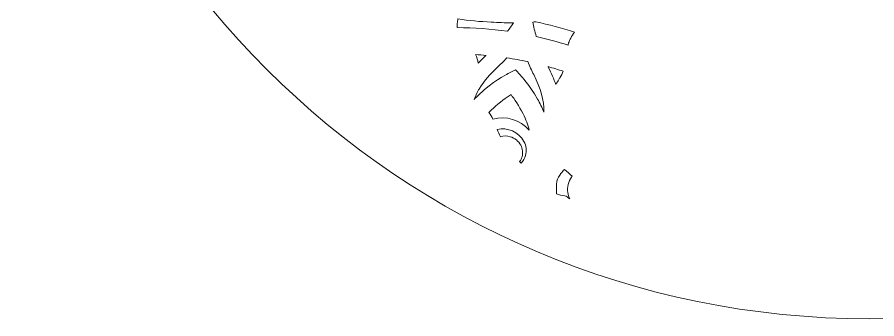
# Model space of a CAD drawing. Header units: millimetres. Extents: x -1844 to 2932, y -490 to 399.
# Drawn here: x 2042.7 to 2491.1, y -490.4 to -332.9 of the extents above; entities that cross this region are included whole.
import ezdxf

# ---------------------------------------------------------------- set-up
doc = ezdxf.new("R2010")
doc.units = ezdxf.units.MM
doc.header["$MEASUREMENT"] = 0
doc.layers.add('Layer 1', color=7, linetype='Continuous')

msp = doc.modelspace()

# ---------------------------------------------------------------- linework, layer by layer
at = {"layer": 'Layer 1', "lineweight": 0}
for points, knots in [([(2487.18, 398.64), (2241.69, 398.64), (2042.68, 199.63), (2042.68, -45.86), (2042.68, -291.35), (2241.69, -490.36), (2487.18, -490.36), (2732.67, -490.36), (2931.68, -291.35), (2931.68, -45.86), (2931.68, 199.63), (2732.67, 398.64), (2487.18, 398.64)], [0, 0, 0, 0, 1, 1, 1, 2, 2, 2, 3, 3, 3, 4, 4, 4, 4]), ([(2272.54, -334.17), (2272.58, -334.04), (2272.6, -333.9), (2272.62, -333.77), (2278.34, -334.64), (2284.13, -335.2), (2289.96, -335.46), (2293.65, -335.7), (2297.22, -335.82), (2300.66, -335.82), (2300.95, -335.82), (2301.24, -335.82), (2301.53, -335.81), (2300.59, -337.26), (2299.58, -338.75), (2298.47, -340.26), (2289.83, -339.04), (2281.06, -338.4), (2272.21, -338.33), (2272.05, -337.03), (2272.15, -335.65), (2272.54, -334.17)], [0, 0, 0, 0, 1, 1, 1, 2, 2, 2, 3, 3, 3, 4, 4, 4, 5, 5, 5, 6, 6, 6, 7, 7, 7, 7]), ([(2331.47, -343.81), (2331.07, -344.61), (2330.68, -345.43), (2330.3, -346.33), (2330.22, -346.52), (2330.16, -346.71), (2330.13, -346.91), (2330.1, -347.1), (2330.07, -347.28), (2330.05, -347.47), (2324.58, -345.73), (2319.06, -344.24), (2313.48, -342.99), (2312.72, -340.32), (2312.12, -337.78), (2311.66, -335.42), (2312.18, -335.38), (2312.7, -335.34), (2313.22, -335.29), (2320.03, -336.74), (2326.75, -338.54), (2333.38, -340.69), (2332.68, -341.66), (2332.03, -342.69), (2331.47, -343.81)], [0, 0, 0, 0, 1, 1, 1, 2, 2, 2, 3, 3, 3, 4, 4, 4, 5, 5, 5, 6, 6, 6, 7, 7, 7, 8, 8, 8, 8]), ([(2314.13, -375.6), (2309.98, -368.27), (2305.42, -363.38), (2305.23, -363.18), (2305.23, -363.18), (2302.61, -360.38), (2302.61, -360.38), (2302.61, -360.38), (2299.18, -362.1), (2299.18, -362.1), (2298.93, -362.22), (2292.94, -365.25), (2286.53, -370.67), (2284.52, -372.36), (2282.69, -374.1), (2281.04, -375.89), (2281.65, -374.17), (2282.41, -372.51), (2283.32, -370.89), (2283.77, -370.32), (2284.1, -369.75), (2284.34, -369.19), (2286.44, -365.89), (2289.22, -362.69), (2292.8, -359.41), (2294.66, -357.71), (2296.43, -355.93), (2298.12, -354.1), (2301.78, -354.65), (2305.41, -355.31), (2309.01, -356.08), (2309.96, -358.38), (2311, -360.64), (2312.15, -362.87), (2312.15, -362.87), (2312.15, -362.87), (2312.15, -362.87), (2315.82, -370.02), (2317.54, -376.2), (2317.46, -382.4), (2316.53, -380.16), (2315.42, -377.88), (2314.13, -375.6)], [0, 0, 0, 0, 1, 1, 1, 2, 2, 2, 3, 3, 3, 4, 4, 4, 5, 5, 5, 6, 6, 6, 7, 7, 7, 8, 8, 8, 9, 9, 9, 10, 10, 10, 11, 11, 11, 12, 12, 12, 13, 13, 13, 14, 14, 14, 14]), ([(2287.34, -352.81), (2287.23, -352.91), (2287.13, -353.01), (2287.02, -353.11), (2285.62, -354.39), (2284.34, -355.66), (2283.17, -356.91), (2282.91, -355.25), (2282.43, -353.77), (2281.7, -352.39), (2283.58, -352.5), (2285.46, -352.64), (2287.34, -352.81)], [0, 0, 0, 0, 1, 1, 1, 2, 2, 2, 3, 3, 3, 4, 4, 4, 4]), ([(2319.75, -358.96), (2319.71, -358.87), (2319.66, -358.78), (2319.62, -358.69), (2322.28, -359.43), (2324.93, -360.24), (2327.56, -361.11), (2327.08, -362.31), (2326.48, -363.45), (2325.74, -364.56), (2325.7, -364.62), (2325.67, -364.67), (2325.64, -364.72), (2325.14, -365.6), (2324.61, -366.44), (2324.05, -367.34), (2323.91, -367.57), (2323.76, -367.8), (2323.62, -368.04), (2322.67, -365.18), (2321.4, -362.17), (2319.75, -358.96)], [0, 0, 0, 0, 1, 1, 1, 2, 2, 2, 3, 3, 3, 4, 4, 4, 5, 5, 5, 6, 6, 6, 7, 7, 7, 7]), ([(2290.84, -386.17), (2290.28, -385), (2289.6, -383.8), (2288.74, -382.7), (2289.42, -381.98), (2290.14, -381.25), (2290.91, -380.53), (2294.32, -377.31), (2297.91, -374.82), (2300.3, -373.31), (2302.01, -375.56), (2304.51, -379.14), (2306.6, -383.34), (2308.06, -386.28), (2309.13, -389.12), (2309.81, -391.84), (2305.14, -386.43), (2297.69, -384.22), (2290.84, -386.17)], [0, 0, 0, 0, 1, 1, 1, 2, 2, 2, 3, 3, 3, 4, 4, 4, 5, 5, 5, 6, 6, 6, 6]), ([(2307.82, -405.08), (2307.38, -406.6), (2306.59, -407.96), (2305.52, -409.06), (2305.3, -408.79), (2305.05, -408.53), (2304.76, -408.29), (2305.33, -407.54), (2305.77, -406.69), (2306.04, -405.75), (2306.64, -403.71), (2306.4, -401.56), (2305.38, -399.7), (2304.2, -397.54), (2302.24, -395.97), (2299.87, -395.28), (2298.16, -394.78), (2296.39, -394.79), (2294.73, -395.27), (2294.17, -394.01), (2293.63, -392.75), (2293.09, -391.48), (2298.48, -390.28), (2304.24, -392.7), (2307.03, -397.77), (2308.26, -400.02), (2308.54, -402.61), (2307.82, -405.08)], [0, 0, 0, 0, 1, 1, 1, 2, 2, 2, 3, 3, 3, 4, 4, 4, 5, 5, 5, 6, 6, 6, 7, 7, 7, 8, 8, 8, 9, 9, 9, 9]), ([(2331.91, -416.34), (2330.2, -418.67), (2329.5, -421.53), (2329.94, -424.39), (2330.12, -425.57), (2330.46, -426.69), (2330.94, -427.74), (2330.54, -427.46), (2330.11, -427.12), (2329.61, -426.71), (2329.27, -426.42), (2328.85, -426.23), (2328.41, -426.16), (2326.9, -425.92), (2325.45, -425.57), (2324.05, -425.11), (2323.97, -422.91), (2324.01, -420.7), (2324.17, -418.5), (2324.7, -417.07), (2325.44, -415.71), (2326.35, -414.47), (2326.92, -413.69), (2327.55, -412.97), (2328.24, -412.32), (2329.53, -413.62), (2330.88, -414.81), (2332.27, -415.87), (2332.15, -416.03), (2332.03, -416.18), (2331.91, -416.34)], [0, 0, 0, 0, 1, 1, 1, 2, 2, 2, 3, 3, 3, 4, 4, 4, 5, 5, 5, 6, 6, 6, 7, 7, 7, 8, 8, 8, 9, 9, 9, 10, 10, 10, 10])]:
    msp.add_open_spline(points, degree=3, knots=knots, dxfattribs=at)

doc.saveas('drawing.dxf')
